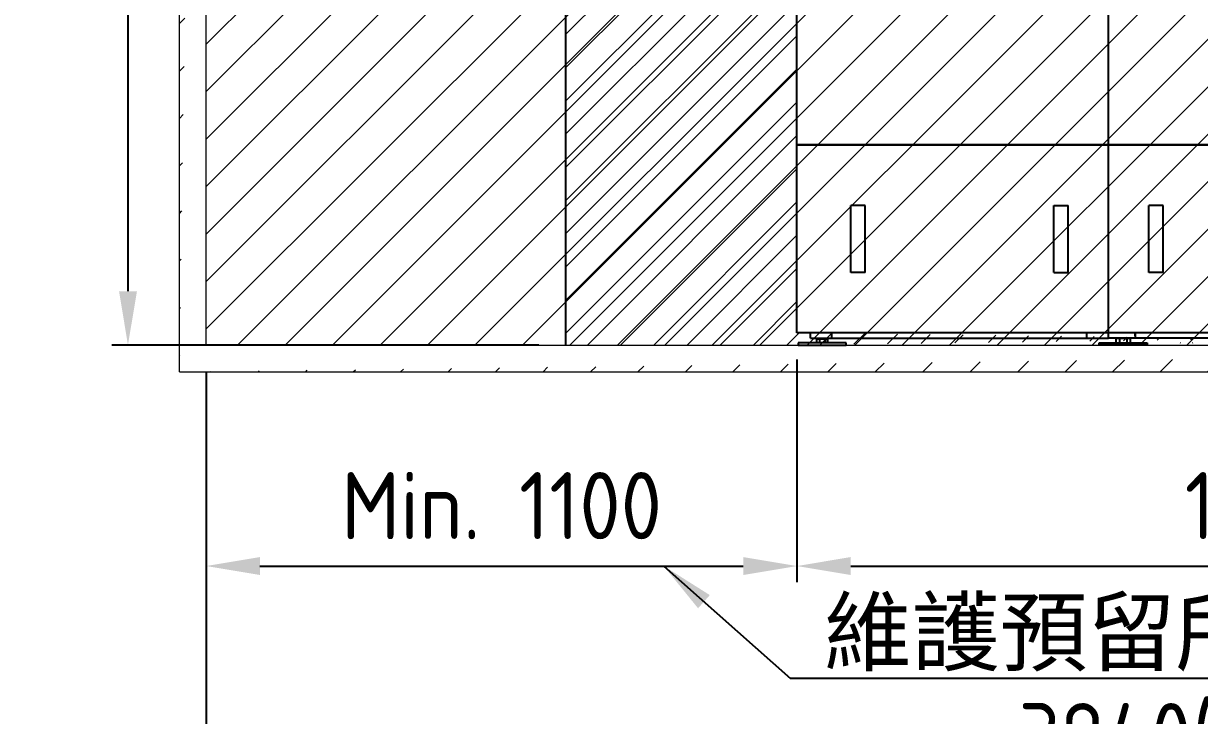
# Model space of a CAD drawing. Header units: millimetres. Extents: x 0 to 16408, y 0 to 11536.
# Drawn here: x 9729 to 11919, y 2623 to 3912 of the extents above; entities that cross this region are included whole.
import ezdxf

# ---------------------------------------------------------------- set-up
doc = ezdxf.new("R2010")
doc.units = ezdxf.units.MM
doc.header["$MEASUREMENT"] = 0
doc.linetypes.add('HIDDEN', pattern=[9.525, 6.35, -3.175])
doc.layers.get('0').update_dxf_attribs({"lineweight": 25})
for name, color, linetype, lineweight in [('D', 3, 'Continuous', 13), ('DIM', 3, 'Continuous', 9), ('H', 2, 'HIDDEN', 15), ('S', 4, 'Continuous', 15)]:
    doc.layers.add(name, color=color, linetype=linetype, lineweight=lineweight)
doc.styles.get("Standard").update_dxf_attribs({"font": 'KAIU.TTF'})
doc.styles.add('STU25', font='isocp2.shx')
doc.dimstyles.new('STU25', dxfattribs={"dimscale": 50, "dimtxt": 2.5, "dimasz": 2, "dimexe": 0.6, "dimexo": 1, "dimgap": 1, "dimtad": 1, "dimdsep": 46, "dimtxsty": 'STU25', "dimcen": 2, "dimazin": 2, "dimtfac": 1, "dimtmove": 0, "dimatfit": 3, "dimfxl": 0, "dimtolj": 1, "dimtzin": 0, "dimarcsym": 0})
doc.dimstyles.new('STU25$7', dxfattribs={"dimscale": 50, "dimtxt": 2.5, "dimasz": 2, "dimexe": 1.25, "dimexo": 0.625, "dimgap": 1, "dimtad": 0, "dimdec": 4, "dimdsep": 46, "dimtxsty": 'STU25', "dimcen": 2.5, "dimazin": 2, "dimtfac": 1, "dimtdec": 4, "dimtmove": 0, "dimatfit": 3, "dimfxl": 0, "dimtolj": 1, "dimtzin": 0, "dimarcsym": 0})

# ---------------------------------------------------------------- blocks, each defined once
blk = doc.blocks.new('*D23')
at = {"layer": 'D', "color": 0, "lineweight": -2}
for p, q in [((11169.3, 3286.1), (11169.3, 2871.5)), ((10069.3, 3263.1), (10069.3, 2871.5)), ((10169.3, 2901.5), (11069.3, 2901.5))]:
    blk.add_line(p, q, dxfattribs=at)
at = {"layer": 'D', "color": 0}
for points in [[(10169.3, 2918.2), (10169.3, 2884.8), (10069.3, 2901.5)], [(11069.3, 2884.8), (11069.3, 2918.2), (11169.3, 2901.5)]]:
    blk.add_solid(points, dxfattribs=at)
at = {"layer": 'Defpoints', "color": 0}
for p in [(11169.3, 3336.1), (10069.3, 3313.1), (11169.3, 2901.5)]:
    blk.add_point(p, dxfattribs=at)
at = {"layer": 'D', "color": 0, "insert": (10619.3, 3014), "char_height": 125, "attachment_point": 5, "style": 'STU25'}
blk.add_mtext('\\A1;Min. 1100', dxfattribs=at)
blk = doc.blocks.new('*D16')
at = {"layer": 'D', "color": 0, "lineweight": -2}
for p, q in [((11169.3, 3286.1), (11169.3, 2871.5)), ((12909.3, 3286.1), (12909.3, 2871.5)), ((11269.3, 2901.5), (12809.3, 2901.5))]:
    blk.add_line(p, q, dxfattribs=at)
at = {"layer": 'D', "color": 0}
for points in [[(11269.3, 2918.2), (11269.3, 2884.8), (11169.3, 2901.5)], [(12809.3, 2884.8), (12809.3, 2918.2), (12909.3, 2901.5)]]:
    blk.add_solid(points, dxfattribs=at)
at = {"layer": 'Defpoints', "color": 0}
for p in [(11169.3, 3336.1), (12909.3, 3336.1), (12909.3, 2901.5)]:
    blk.add_point(p, dxfattribs=at)
at = {"layer": 'D', "color": 0, "insert": (12039.3, 3014), "char_height": 125, "attachment_point": 5, "style": 'STU25'}
blk.add_mtext('\\A1;1740', dxfattribs=at)
blk = doc.blocks.new('*D19')
at = {"layer": 'D', "color": 0, "lineweight": -2}
for p, q in [((11119.3, 5386.1), (9893.5, 5386.1)), ((9923.5, 5286.1), (9923.5, 3413.1)), ((10688.5, 3313.1), (9893.5, 3313.1))]:
    blk.add_line(p, q, dxfattribs=at)
at = {"layer": 'D', "color": 0}
for points in [[(9940.2, 5286.1), (9906.9, 5286.1), (9923.5, 5386.1)], [(9906.9, 3413.1), (9940.2, 3413.1), (9923.5, 3313.1)]]:
    blk.add_solid(points, dxfattribs=at)
at = {"layer": 'Defpoints', "color": 0}
for p in [(11169.3, 5386.1), (9923.5, 3313.1), (10738.5, 3313.1)]:
    blk.add_point(p, dxfattribs=at)
at = {"layer": 'D', "color": 0, "insert": (9811, 4349.6), "char_height": 125, "attachment_point": 5, "rotation": 90, "style": 'STU25'}
blk.add_mtext('\\A1;2073', dxfattribs=at)
blk = doc.blocks.new('*D10')
at = {"layer": 'D', "color": 0, "lineweight": -2}
for p, q in [((10069.3, 3263.1), (10069.3, 2408.9)), ((14009.3, 3263.1), (14009.3, 2408.9)), ((10169.3, 2438.9), (13909.3, 2438.9))]:
    blk.add_line(p, q, dxfattribs=at)
at = {"layer": 'D', "color": 0}
for points in [[(10169.3, 2455.5), (10169.3, 2422.2), (10069.3, 2438.9)], [(13909.3, 2422.2), (13909.3, 2455.5), (14009.3, 2438.9)]]:
    blk.add_solid(points, dxfattribs=at)
at = {"layer": 'Defpoints', "color": 0}
for p in [(10069.3, 3313.1), (14009.3, 3313.1), (14009.3, 2438.9)]:
    blk.add_point(p, dxfattribs=at)
at = {"layer": 'D', "color": 0, "insert": (11581.5, 2646.3), "char_height": 125, "attachment_point": 1, "style": 'STU25'}
blk.add_mtext('\\A1;3940\\Fisocp2.shx|c1;(\\f標楷體|b0|i0|c136|p0;滅菌區\\Fisocp2.shx|c1;)', dxfattribs=at)

msp = doc.modelspace()

# ---------------------------------------------------------------- hatches: boundary and pattern name
at = {"linetype": 'Continuous'}
for points in [[(11881.517, 3316.066), (11884.414, 3318.963), (11884.414, 3316.066)], [(11905.198, 3316.066), (11908.095, 3316.066), (11905.198, 3318.963)]]:
    msp.add_hatch(color=256, dxfattribs=at).paths.add_polyline_path(points)
at = {"layer": 'DIM'}
h = msp.add_hatch(dxfattribs=at)
h.set_pattern_fill('ANSI31', color=256, scale=350, style=0)
h.set_pattern_definition([(45, (-19163.366, -2190.005), (-30.93592, 30.93592), [])])
h.paths.add_polyline_path([(11169.331, 5386.066), (11169.331, 3313.066), (10738.546, 3313.066), (10738.546, 5100.001), (10069.331, 5100.001), (10069.331, 6563.066), (14009.331, 6563.066), (14009.331, 5100.001), (13340.115, 5100.001), (13340.115, 3313.066), (12909.331, 3313.066), (12909.331, 5386.066)])
edge = h.paths.add_edge_path(flags=16)
edge.add_line((12909.331, 3336.066), (12909.331, 3313.066))
edge.add_line((11169.331, 3336.066), (11169.331, 3313.066))
at = {"layer": 'H', "ltscale": 5}
h = msp.add_hatch(dxfattribs=at)
h.set_pattern_fill('ANSI31', color=256, scale=500, style=0)
h.set_pattern_definition([(45, (5319.3, 20778.49), (-44.19417, 44.19417), [])])
edge = h.paths.add_edge_path(flags=16)
edge.add_line((14059.331, 6563.066), (14009.331, 6563.066))
edge.add_line((14059.331, 6563.066), (14009.331, 6563.066))
edge = h.paths.add_edge_path()
edge.add_line((14059.331, 6563.066), (14009.331, 6563.066))
edge.add_line((14059.331, 6563.066), (14009.331, 6563.066))
edge.add_line((10069.331, 3313.066), (10069.331, 6563.066))
edge.add_line((10019.331, 3263.066), (10019.331, 6563.066))
edge.add_line((10069.331, 3313.066), (14009.331, 3313.066))
edge.add_line((10019.331, 3263.066), (14059.331, 3263.066))
edge.add_line((14059.331, 6563.066), (14009.331, 6563.066))
edge.add_line((14009.331, 5313.066), (14009.331, 5323.066))
edge.add_line((14009.331, 3313.066), (14009.331, 6563.066))
edge.add_line((14059.331, 3263.066), (14059.331, 6563.066))

# ---------------------------------------------------------------- linework, layer by layer
for p, q in [((11169.331, 3686.066), (11169.331, 5386.066)), ((11749.331, 3686.066), (11749.331, 5386.066)), ((11749.331, 3686.066), (11749.331, 5386.066)), ((10738.546, 5100.001), (10738.546, 3313.066)), ((11169.331, 3686.066), (11749.331, 3686.066)), ((11749.331, 3686.066), (11169.331, 3686.066)), ((11169.331, 3336.066), (11169.331, 3686.066)), ((11749.331, 3686.066), (12909.331, 3686.066)), ((12909.331, 3686.066), (11749.331, 3686.066)), ((11749.331, 3336.066), (11749.331, 3686.066)), ((11749.331, 3336.066), (11749.331, 3686.066)), ((11269.331, 3448.066), (11269.331, 3573.066)), ((11296.331, 3573.066), (11269.331, 3573.066)), ((11296.331, 3448.066), (11296.331, 3573.066)), ((11647.331, 3448.066), (11647.331, 3573.066)), ((11647.331, 3573.066), (11674.331, 3573.066)), ((11674.331, 3448.066), (11674.331, 3573.066)), ((11824.331, 3448.066), (11824.331, 3573.066)), ((11851.331, 3573.066), (11824.331, 3573.066)), ((11851.331, 3448.066), (11851.331, 3573.066)), ((11296.331, 3448.066), (11269.331, 3448.066)), ((11647.331, 3448.066), (11674.331, 3448.066)), ((11851.331, 3448.066), (11824.331, 3448.066)), ((11749.331, 3336.066), (11169.331, 3336.066)), ((11194.331, 3326.066), (11194.331, 3336.066)), ((11234.331, 3326.066), (11234.331, 3336.066)), ((11709.331, 3326.066), (11709.331, 3336.066)), ((11749.331, 3326.066), (11749.331, 3336.066)), ((11749.331, 3326.066), (11749.331, 3336.066)), ((12909.331, 3336.066), (11749.331, 3336.066)), ((11799.331, 3330.066), (11799.331, 3336.066)), ((11799.331, 3336.066), (11799.331, 3326.066)), ((11260.831, 3317.066), (11171.831, 3317.066)), ((11171.831, 3317.066), (11171.831, 3313.066)), ((11171.831, 3313.066), (11260.831, 3313.066)), ((11194.331, 3326.066), (11749.331, 3326.066)), ((11205.938, 3324.066), (11205.938, 3317.066)), ((11226.723, 3324.066), (11205.938, 3324.066)), ((11211.135, 3324.066), (11211.135, 3326.066)), ((11211.135, 3324.066), (11211.135, 3317.066)), ((11221.527, 3324.066), (11221.527, 3326.066)), ((11221.527, 3324.066), (11221.527, 3317.066)), ((11226.723, 3317.066), (11226.723, 3324.066)), ((11260.831, 3313.066), (11260.831, 3317.066)), ((11732.331, 3317.066), (11821.331, 3317.066)), ((11732.331, 3313.066), (11732.331, 3317.066)), ((11821.331, 3313.066), (11732.331, 3313.066)), ((12884.331, 3326.066), (11749.331, 3326.066)), ((11763.552, 3326.066), (11790.11, 3326.066)), ((11763.552, 3317.066), (11763.552, 3326.066)), ((11770.191, 3326.066), (11770.191, 3317.066)), ((11783.47, 3326.066), (11783.47, 3317.066)), ((11790.11, 3317.066), (11790.11, 3326.066)), ((11821.331, 3317.066), (11821.331, 3313.066))]:
    msp.add_line(p, q)
at = {"layer": 'S', "linetype": 'Continuous'}
for p, q in [((10019.331, 3263.066), (10019.331, 6563.066)), ((10069.331, 3313.066), (10069.331, 6563.066)), ((10069.331, 3313.066), (14009.331, 3313.066)), ((10019.331, 3263.066), (14059.331, 3263.066))]:
    msp.add_line(p, q, dxfattribs=at)

# ---------------------------------------------------------------- texts
at = {"layer": 'D', "color": 11, "insert": (11219.415, 2838.706), "char_height": 120, "attachment_point": 1}
msp.add_mtext('{\\fDFKai-SB|b0|i0|c136|p0;\\C3;維護預留所需至少空間}', dxfattribs=at)

# ---------------------------------------------------------------- dimensions: what is measured, and where the dimension line sits
at = {"layer": 'D'}
dim = msp.add_linear_dim(base=(9923.538, 3313.066), p1=(11169.331, 5386.066), p2=(10738.546, 3313.066), angle=90, dimstyle='STU25', dxfattribs=at)
dim.commit()
dim.dimension.update_dxf_attribs({"geometry": '*D19', "text_midpoint": (9923.538, 4349.566), "dimtype": 160})
dim = msp.add_linear_dim(base=(11169.331, 2901.498), p1=(10069.331, 3313.066), p2=(11169.331, 3336.066), text='Min. <>', dimstyle='STU25', dxfattribs=at)
dim.commit()
dim.dimension.update_dxf_attribs({"geometry": '*D23', "text_midpoint": (10619.331, 3013.998)})
dim = msp.add_linear_dim(base=(12909.331, 2901.498), p1=(11169.331, 3336.066), p2=(12909.331, 3336.066), dimstyle='STU25', dxfattribs=at)
dim.commit()
dim.dimension.update_dxf_attribs({"geometry": '*D16', "text_midpoint": (12039.331, 3013.998)})
dim = msp.add_linear_dim(base=(14009.331, 2438.88), p1=(10069.331, 3313.066), p2=(14009.331, 3313.066), text='<>\\Fisocp2.shx|c1;(\\f標楷體|b0|i0|c136|p0;滅菌區\\Fisocp2.shx|c1;)', dimstyle='STU25', override={"dimtxsty": 'STU25'}, dxfattribs=at)
dim.commit()
dim.dimension.update_dxf_attribs({"geometry": '*D10', "text_midpoint": (12059.381, 2438.88), "dimtype": 160})

# ---------------------------------------------------------------- leaders
for points in [[(10921.267, 2901.498), (11157.382, 2691.946)], [(13201.266, 2901.498), (12972.828, 2691.946), (11157.382, 2691.946)]]:
    msp.add_leader(points, dimstyle='STU25$7', override={"dimgap": 1, "dimtad": 0}, dxfattribs=at)

doc.saveas('drawing.dxf')
